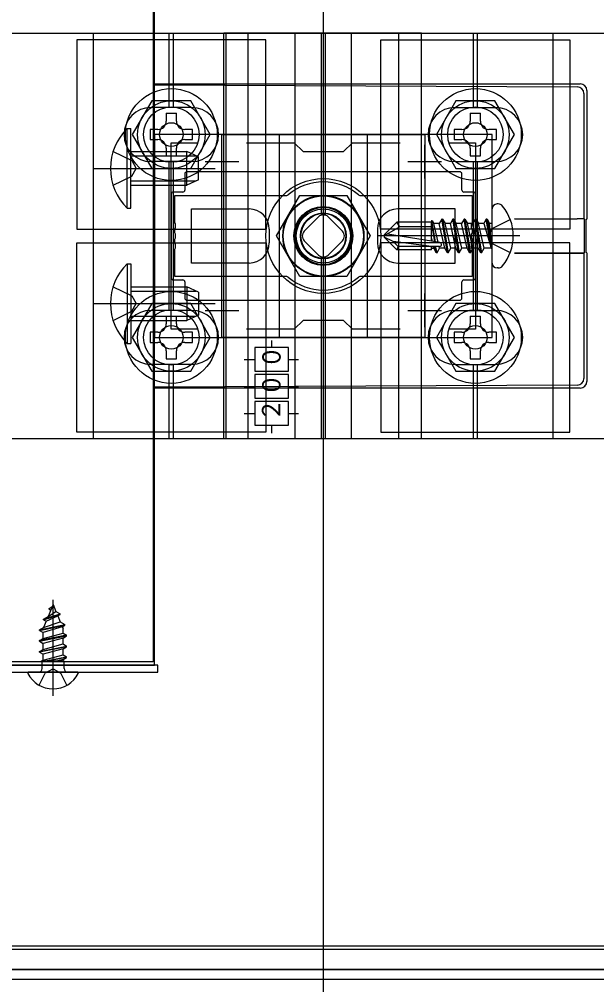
# Model space of a CAD drawing. Units: millimetres, scale not verified. Extents: x -875 to 875, y -1299 to 1291.
# Drawn here: x -243 to -157.5, y 84.1 to 226.9 of the extents above; entities that cross this region are included whole.
import ezdxf
from ezdxf.enums import TextEntityAlignment as Align

# ---------------------------------------------------------------- set-up
doc = ezdxf.new("R2010")
doc.units = ezdxf.units.MM
doc.header["$LTSCALE"] = 8
for name, color, linetype in [('0-2_YKK_11', 7, 'Continuous'), ('0-3_YKK_12', 2, 'Continuous'), ('0-4_YKK_13', 4, 'Continuous'), ('0-7_YSS_K', 3, 'Continuous')]:
    doc.layers.add(name, color=color, linetype=linetype)
doc.styles.add('ＭＳ ゴシック', font='')
doc.styles.get('ＭＳ ゴシック').set_extended_font_data('MS Gothic')

msp = doc.modelspace()

# ---------------------------------------------------------------- linework, layer by layer
at = {"layer": '0-2_YKK_11'}
for p, q in [((-213, 203.304), (-213, 208.304)), ((-183, 203.304), (-183, 208.304)), ((-215.5, 205.804), (-210.5, 205.804)), ((-185.5, 205.804), (-180.5, 205.804)), ((-213, 181.304), (-213, 186.304)), ((-183, 181.304), (-183, 186.304)), ((-215.5, 183.804), (-210.5, 183.804)), ((-185.5, 183.804), (-180.5, 183.804))]:
    msp.add_line(p, q, dxfattribs=at)
msp.add_lwpolyline([(-223, 179.804), (-173, 179.804), (-173, 209.804), (-223, 209.804)], close=True, dxfattribs=at)
for points in [[(-216.633, 181.004), (-220.5, 181.004), (-220.5, 208.604), (-216.633, 208.604)], [(-209.367, 208.604), (-202.3, 208.604), (-201, 207.304), (-195, 207.304), (-193.7, 208.604), (-186.633, 208.604)], [(-179.367, 208.604), (-175.5, 208.604), (-175.5, 181.004), (-179.367, 181.004)], [(-186.633, 181.004), (-193.7, 181.004), (-195, 182.304), (-201, 182.304), (-202.3, 181.004), (-209.367, 181.004)]]:
    msp.add_lwpolyline(points, dxfattribs=at)
at = {"layer": '0-3_YKK_12'}
msp.add_line((-298, 89.804), (-98, 89.804), dxfattribs=at)
msp.add_lwpolyline([(-253, 857.804), (-223.2, 857.804), (-223.2, 131.804), (-253, 131.804)], close=True, dxfattribs=at)
msp.add_lwpolyline([(-251.5, 131.304), (-223, 131.304), (-223, 228.904)], dxfattribs=at)
msp.add_circle((-198, 194.804), 6, dxfattribs=at)
at = {"layer": '0-4_YKK_13'}
for p, q in [((-232, 164.804), (-232, 224.804)), ((-220.8, 213.804), (-220.8, 224.804)), ((-220.2, 213.804), (-220.2, 224.804)), ((-212.359, 224.804), (-212.708, 224.804)), ((-183.47, 224.804), (-212.359, 224.804)), ((-209.15, 164.804), (-209.15, 224.804)), ((-202.15, 164.804), (-202.15, 224.804)), ((-198.3, 224.804), (-198.3, 197.879)), ((-197.7, 197.879), (-197.7, 224.804)), ((-193.85, 164.804), (-193.85, 224.804)), ((-186.85, 164.804), (-186.85, 224.804)), ((-183.47, 164.804), (-183.47, 224.804)), ((-175.8, 213.804), (-175.8, 224.804)), ((-175.2, 213.804), (-175.2, 224.804)), ((-164, 164.804), (-164, 224.804)), ((-223, 217.304), (-159.999, 217.304)), ((-223, 217.156), (-160.436, 216.87)), ((-159.442, 215.871), (-159.442, 197.34)), ((-159, 216.31), (-159, 197.304)), ((-217.5, 213.804), (-223.5, 213.804)), ((-221.25, 212.954), (-221.25, 211.804)), ((-221.25, 212.954), (-219.75, 212.954)), ((-219.75, 211.804), (-219.75, 212.954)), ((-178.5, 213.804), (-172.5, 213.804)), ((-176.25, 212.954), (-176.25, 211.804)), ((-176.25, 212.954), (-174.75, 212.954)), ((-174.75, 211.804), (-174.75, 212.954)), ((-226.5, 198.904), (-226.5, 210.704)), ((-223.65, 210.554), (-223.65, 209.054)), ((-222.5, 210.554), (-223.65, 210.554)), ((-217.35, 210.554), (-218.5, 210.554)), ((-217.35, 209.054), (-217.35, 210.554)), ((-178.65, 210.554), (-178.65, 209.054)), ((-177.5, 210.554), (-178.65, 210.554)), ((-172.35, 210.554), (-173.5, 210.554)), ((-172.35, 209.054), (-172.35, 210.554)), ((-223.65, 209.054), (-222.5, 209.054)), ((-218.5, 209.054), (-217.35, 209.054)), ((-178.65, 209.054), (-177.5, 209.054)), ((-173.5, 209.054), (-172.35, 209.054)), ((-226.5, 207.304), (-218.2, 207.304)), ((-221.25, 207.804), (-221.25, 206.654)), ((-216.5, 206.504), (-218.2, 207.304)), ((-176.25, 207.804), (-176.25, 206.654)), ((-226.5, 206.65), (-216.81, 206.65)), ((-217.5, 205.804), (-223.5, 205.804)), ((-220.8, 183.804), (-220.8, 205.804)), ((-220.2, 183.804), (-220.2, 205.804)), ((-216.5, 203.104), (-216.5, 206.504)), ((-178.5, 205.804), (-172.5, 205.804)), ((-175.8, 183.804), (-175.8, 205.804)), ((-175.2, 183.804), (-175.2, 205.804)), ((-232, 204.804), (-214, 204.804)), ((-177.8, 204.304), (-218.2, 204.304)), ((-226.5, 202.958), (-216.81, 202.958)), ((-218.5, 204.004), (-218.5, 201.604)), ((-216.5, 203.104), (-218.2, 202.304)), ((-177.5, 201.604), (-177.5, 204.004)), ((-220.5, 201.004), (-220.5, 188.604)), ((-218.8, 201.304), (-220.2, 201.304)), ((-175.8, 201.304), (-177.2, 201.304)), ((-175.5, 188.604), (-175.5, 201.004)), ((-227.009, 198.904), (-226.5, 198.904)), ((-173, 190.769), (-173, 198.839)), ((-172.138, 199.539), (-172.3, 199.539)), ((-200.828, 195.511), (-198.707, 197.633)), ((-197.293, 197.633), (-195.172, 195.511)), ((-181.976, 197.115), (-182, 196.854)), ((-181.976, 197.115), (-181.449, 193.953)), ((-181.976, 197.115), (-181.976, 197.115)), ((-181.976, 197.115), (-181.91, 197.115)), ((-181.91, 197.115), (-181.629, 196.629)), ((-180.473, 197.276), (-180.846, 196.629)), ((-180.355, 197.276), (-180.473, 197.276)), ((-179.649, 192.332), (-180.473, 197.276)), ((-180.355, 197.276), (-179.981, 196.629)), ((-180.355, 197.276), (-179.531, 192.332)), ((-178.825, 197.276), (-179.199, 196.629)), ((-178.707, 197.276), (-178.825, 197.276)), ((-178.001, 192.332), (-178.825, 197.276)), ((-178.707, 197.276), (-178.333, 196.629)), ((-178.707, 197.276), (-177.883, 192.332)), ((-177.177, 197.276), (-177.551, 196.629)), ((-177.059, 197.276), (-177.177, 197.276)), ((-176.353, 192.332), (-177.177, 197.276)), ((-177.059, 197.276), (-176.685, 196.629)), ((-177.059, 197.276), (-176.235, 192.332)), ((-175.411, 197.276), (-175.529, 197.276)), ((-175.411, 197.276), (-174.587, 192.332)), ((-175.411, 197.276), (-175.038, 196.629)), ((-173.175, 193.039), (-173.881, 197.276)), ((-173.763, 197.276), (-173.881, 197.276)), ((-173.763, 197.276), (-173.057, 193.039)), ((-173.763, 197.276), (-173.39, 196.629)), ((-173, 195.929), (-170.343, 197.254)), ((-169.735, 197.356), (-160.441, 197.356)), ((-159.337, 197.305), (-169.727, 197.332)), ((-159.442, 197.34), (-159.337, 197.305)), ((-159.337, 192.303), (-159.337, 197.305)), ((-159.105, 197.269), (-159, 197.304)), ((-159.105, 192.339), (-159.105, 197.269)), ((-206, 195.804), (-206, 193.804)), ((-190, 195.804), (-190, 193.804)), ((-189, 194.979), (-187.125, 196.854)), ((-186.662, 196.154), (-189, 194.804)), ((-182, 196.854), (-187.125, 196.854)), ((-182, 194.042), (-182, 196.854)), ((-182, 196.553), (-181.57, 193.972)), ((-181.009, 193.881), (-181.629, 196.629)), ((-180.846, 196.629), (-181.629, 196.629)), ((-180.022, 192.98), (-180.846, 196.629)), ((-179.199, 196.629), (-179.981, 196.629)), ((-179.157, 192.98), (-179.981, 196.629)), ((-178.375, 192.98), (-179.199, 196.629)), ((-177.551, 196.629), (-178.333, 196.629)), ((-177.509, 192.98), (-178.333, 196.629)), ((-176.727, 192.98), (-177.551, 196.629)), ((-175.903, 196.629), (-176.685, 196.629)), ((-175.861, 192.98), (-176.685, 196.629)), ((-175.079, 192.98), (-175.903, 196.629)), ((-174.255, 196.629), (-175.038, 196.629)), ((-174.214, 192.98), (-175.038, 196.629)), ((-174.255, 196.629), (-173.175, 193.039)), ((-173, 195.929), (-173.598, 194.804)), ((-173.057, 193.039), (-173.39, 196.629)), ((-173.2, 196.629), (-173.39, 196.629)), ((-168.9, 194.804), (-190.002, 194.804)), ((-189, 194.979), (-189, 194.629)), ((-189, 194.629), (-187.125, 192.754)), ((-187.674, 194.011), (-189, 194.629)), ((-180.747, 193.839), (-188.499, 195.094)), ((-182, 194.44), (-181.907, 194.027)), ((-173, 193.679), (-173.598, 194.804)), ((-198.707, 191.976), (-200.828, 194.097)), ((-195.172, 194.097), (-197.293, 191.976)), ((-182, 193.254), (-187.674, 194.011)), ((-186.918, 193.254), (-187.125, 192.754)), ((-182, 192.754), (-182, 193.254)), ((-182, 192.98), (-181.67, 192.98)), ((-181.67, 192.98), (-181.732, 193.254)), ((-181.297, 192.332), (-181.67, 192.98)), ((-181.297, 192.332), (-181.505, 193.254)), ((-181.179, 192.332), (-181.387, 193.254)), ((-181.179, 192.332), (-180.805, 192.98)), ((-180.805, 192.98), (-180.867, 193.254)), ((-180.022, 192.98), (-180.805, 192.98)), ((-179.649, 192.332), (-180.022, 192.98)), ((-179.531, 192.332), (-179.157, 192.98)), ((-178.375, 192.98), (-179.157, 192.98)), ((-178.001, 192.332), (-178.375, 192.98)), ((-177.883, 192.332), (-177.509, 192.98)), ((-176.727, 192.98), (-177.509, 192.98)), ((-176.353, 192.332), (-176.727, 192.98)), ((-176.235, 192.332), (-175.861, 192.98)), ((-175.079, 192.98), (-175.861, 192.98)), ((-174.705, 192.332), (-175.079, 192.98)), ((-174.587, 192.332), (-174.214, 192.98)), ((-173.2, 192.98), (-174.214, 192.98)), ((-173.057, 193.039), (-173.175, 193.039)), ((-173, 193.679), (-170.343, 192.354)), ((-198.3, 191.729), (-198.3, 164.804)), ((-197.7, 164.804), (-197.7, 191.729)), ((-182, 192.754), (-187.125, 192.754)), ((-181.179, 192.332), (-181.297, 192.332)), ((-179.531, 192.332), (-179.649, 192.332)), ((-177.883, 192.332), (-178.001, 192.332)), ((-176.235, 192.332), (-176.353, 192.332)), ((-174.587, 192.332), (-174.705, 192.332)), ((-169.735, 192.252), (-160.441, 192.252)), ((-159.337, 192.303), (-169.727, 192.276)), ((-159.442, 192.268), (-159.337, 192.303)), ((-159.442, 192.268), (-159.442, 173.737)), ((-159, 192.304), (-159.105, 192.339)), ((-159, 192.304), (-159, 173.298)), ((-227.009, 190.704), (-226.5, 190.704)), ((-226.5, 190.704), (-226.5, 178.904)), ((-172.138, 190.069), (-172.3, 190.069)), ((-220.2, 188.304), (-218.8, 188.304)), ((-218.5, 188.004), (-218.5, 185.604)), ((-216.5, 186.504), (-218.2, 187.304)), ((-177.5, 185.604), (-177.5, 188.004)), ((-177.2, 188.304), (-175.8, 188.304)), ((-226.5, 186.65), (-216.81, 186.65)), ((-216.5, 186.504), (-216.5, 183.104)), ((-232, 184.804), (-214, 184.804)), ((-218.2, 185.304), (-177.8, 185.304)), ((-226.5, 182.958), (-216.81, 182.958)), ((-217.5, 183.804), (-223.5, 183.804)), ((-221.25, 182.954), (-221.25, 181.804)), ((-221.25, 182.954), (-219.75, 182.954)), ((-219.75, 181.804), (-219.75, 182.954)), ((-216.5, 183.104), (-218.2, 182.304)), ((-178.5, 183.804), (-172.5, 183.804)), ((-176.25, 182.954), (-176.25, 181.804)), ((-176.25, 182.954), (-174.75, 182.954)), ((-174.75, 181.804), (-174.75, 182.954)), ((-226.5, 182.304), (-218.2, 182.304)), ((-223.65, 180.554), (-223.65, 179.054)), ((-222.5, 180.554), (-223.65, 180.554)), ((-217.35, 180.554), (-218.5, 180.554)), ((-217.35, 179.054), (-217.35, 180.554)), ((-178.65, 180.554), (-178.65, 179.054)), ((-177.5, 180.554), (-178.65, 180.554)), ((-172.35, 180.554), (-173.5, 180.554)), ((-172.35, 179.054), (-172.35, 180.554)), ((-223.65, 179.054), (-222.5, 179.054)), ((-218.5, 179.054), (-217.35, 179.054)), ((-205.65, 179.339), (-205.65, 178.304)), ((-178.65, 179.054), (-177.5, 179.054)), ((-173.5, 179.054), (-172.35, 179.054)), ((-221.25, 177.804), (-221.25, 176.654)), ((-176.25, 177.804), (-176.25, 176.654)), ((-217.5, 175.804), (-223.5, 175.804)), ((-220.8, 164.804), (-220.8, 175.804)), ((-220.2, 164.804), (-220.2, 175.804)), ((-209.71, 176.554), (-208.15, 176.554)), ((-203.15, 176.554), (-201.675, 176.554)), ((-178.5, 175.804), (-172.5, 175.804)), ((-175.8, 164.804), (-175.8, 175.804)), ((-175.2, 164.804), (-175.2, 175.804)), ((-160.436, 172.738), (-223, 172.452)), ((-159.999, 172.304), (-223, 172.304)), ((-209.71, 172.554), (-208.15, 172.554)), ((-203.15, 172.554), (-201.675, 172.554)), ((-209.71, 168.554), (-208.15, 168.554)), ((-203.15, 168.554), (-201.675, 168.554)), ((-205.65, 166.804), (-205.65, 165.633)), ((-238, 140.304), (-238.747, 138.501)), ((-238, 126.804), (-238, 140.958)), ((-238, 140.304), (-237.576, 139.281)), ((-239.4, 138.024), (-236.95, 138.819)), ((-239.032, 137.812), (-237.301, 138.616)), ((-238.747, 138.501), (-237.576, 139.281)), ((-238.6, 139.614), (-238.346, 139.468)), ((-237.576, 139.281), (-236.95, 138.919)), ((-237.301, 138.616), (-236.95, 138.819)), ((-237.301, 138.616), (-236.93, 137.722)), ((-236.95, 138.819), (-236.95, 138.919)), ((-240, 136.534), (-236.25, 137.329)), ((-240, 136.434), (-236.25, 137.229)), ((-239.032, 137.812), (-239.424, 136.867)), ((-239.424, 136.867), (-236.93, 137.722)), ((-239.4, 138.124), (-238.747, 138.501)), ((-239.4, 138.024), (-239.032, 137.812)), ((-236.93, 137.722), (-236.25, 137.329)), ((-236.634, 137.007), (-236.25, 137.229)), ((-236.25, 137.229), (-236.25, 137.329)), ((-240, 136.534), (-239.424, 136.867)), ((-240, 136.434), (-240, 136.534)), ((-240, 136.434), (-239.475, 136.131)), ((-236, 135.739), (-240, 134.944)), ((-236.634, 137.007), (-239.475, 136.131)), ((-239.475, 135.247), (-239.475, 136.131)), ((-239.475, 135.247), (-236.525, 136.042)), ((-236.634, 137.007), (-236.525, 136.743)), ((-236.525, 136.042), (-236.525, 136.743)), ((-236.525, 136.042), (-236, 135.739)), ((-236, 135.639), (-236, 135.739)), ((-240, 134.844), (-236, 135.639)), ((-240, 134.944), (-239.475, 135.247)), ((-240, 134.844), (-240, 134.944)), ((-240, 134.844), (-239.475, 134.541)), ((-236.525, 135.336), (-239.475, 134.541)), ((-239.475, 133.657), (-239.475, 134.541)), ((-239.475, 133.657), (-236.525, 134.452)), ((-236.525, 135.336), (-236, 135.639)), ((-236.525, 134.452), (-236.525, 135.336)), ((-236.525, 134.452), (-236, 134.149)), ((-240, 133.354), (-236, 134.149)), ((-236, 134.049), (-240, 133.254)), ((-240, 133.254), (-239.475, 132.951)), ((-236.525, 133.746), (-239.475, 132.951)), ((-239.475, 132.067), (-239.475, 132.951)), ((-239.475, 132.067), (-236.525, 132.862)), ((-236.525, 132.862), (-236.525, 133.746)), ((-236.525, 132.862), (-236, 132.559)), ((-239.779, 131.892), (-239.475, 132.067)), ((-236.365, 131.892), (-239.779, 131.892)), ((-239.635, 130.804), (-239.635, 131.892)), ((-239.358, 131.892), (-236, 132.559)), ((-236, 132.459), (-238.855, 131.892)), ((-236.525, 132.156), (-237.506, 131.892)), ((-236.525, 132.156), (-236, 132.459)), ((-236.525, 131.892), (-236.525, 132.156)), ((-236.365, 130.804), (-236.365, 131.892)), ((-236, 132.459), (-236, 132.559)), ((-234.404, 130.304), (-241.596, 130.304)), ((-240.05, 128.338), (-239.145, 130.154)), ((-238, 130.762), (-239.145, 130.154)), ((-238, 130.762), (-236.855, 130.154)), ((-235.95, 128.338), (-236.855, 130.154)), ((-298.5, 89.804), (-97.5, 89.804)), ((-298.5, 89.304), (-97.5, 89.304)), ((-97.5, 86.304), (-298.5, 86.304)), ((-97.5, 84.804), (-297, 84.804))]:
    msp.add_line(p, q, dxfattribs=at)
for points in [[(-296.7, 224.804), (-99.3, 224.804), (-99.3, 164.804), (-296.7, 164.804)], [(-234.5, 195.804), (-206.5, 195.804), (-206.5, 223.804), (-234.5, 223.804)], [(-189.5, 223.804), (-161.5, 223.804), (-161.5, 195.804), (-189.5, 195.804)], [(-223.387, 214.804), (-226.274, 209.804), (-223.387, 204.804), (-217.613, 204.804), (-214.726, 209.804), (-217.613, 214.804)], [(-178.387, 214.804), (-181.274, 209.804), (-178.387, 204.804), (-172.613, 204.804), (-169.726, 209.804), (-172.613, 214.804)], [(-213, 209.804), (-183, 209.804), (-183, 179.804), (-213, 179.804)], [(-191.5, 179.804), (-204.5, 179.804), (-204.5, 209.804), (-191.5, 209.804)], [(-201.464, 188.804), (-204.928, 194.804), (-201.464, 200.804), (-194.536, 200.804), (-191.072, 194.804), (-194.536, 188.804)], [(-234.5, 193.804), (-206.5, 193.804), (-206.5, 165.804), (-234.5, 165.804)], [(-189.5, 165.804), (-161.5, 165.804), (-161.5, 193.804), (-189.5, 193.804)], [(-223.387, 184.804), (-226.274, 179.804), (-223.387, 174.804), (-217.613, 174.804), (-214.726, 179.804), (-217.613, 184.804)], [(-178.387, 184.804), (-181.274, 179.804), (-178.387, 174.804), (-172.613, 174.804), (-169.726, 179.804), (-172.613, 184.804)], [(-203.15, 174.804), (-203.15, 178.304), (-208.15, 178.304), (-208.15, 174.804)], [(-203.15, 170.804), (-203.15, 174.304), (-208.15, 174.304), (-208.15, 170.804)], [(-203.15, 166.804), (-203.15, 170.304), (-208.15, 170.304), (-208.15, 166.804)], [(-253.5, 130.304), (-222.5, 130.304), (-222.5, 131.304), (-253.5, 131.304)]]:
    msp.add_lwpolyline(points, close=True, dxfattribs=at)
for points in [[(-212.359, 164.804), (-212.708, 164.804), (-212.708, 224.804)], [(-183.47, 164.804), (-212.359, 164.804), (-212.359, 224.804)], [(-227.009, 198.904), (-227.009, 210.704), (-226.5, 210.704)], [(-229.111, 207.304), (-226.333, 205.949), (-225.724, 204.804)], [(-226.5, 202.304), (-218.2, 202.304), (-218.2, 207.304)], [(-221.25, 206.654), (-219.75, 206.654), (-219.75, 207.804)], [(-176.25, 206.654), (-174.75, 206.654), (-174.75, 207.804)], [(-229.111, 202.304), (-226.333, 203.659), (-225.724, 204.804)], [(-220, 200.804), (-203.404, 200.804), (-203.208, 200.876)], [(-203.208, 188.732), (-203.404, 188.804), (-220, 188.804), (-220, 192.846), (-219.88, 193.029), (-219.88, 193.579), (-220, 193.762), (-220, 194.346), (-219.88, 194.529), (-219.88, 195.079), (-220, 195.262), (-220, 195.846), (-219.88, 196.029), (-219.88, 196.579), (-220, 196.762), (-220, 200.804)], [(-192.792, 200.876), (-192.596, 200.804), (-176, 200.804), (-176, 196.762), (-176.12, 196.579), (-176.12, 196.029), (-176, 195.846), (-176, 195.262), (-176.12, 195.079), (-176.12, 194.529), (-176, 194.346), (-176, 193.762), (-176.12, 193.579), (-176.12, 193.029), (-176, 192.846), (-176, 188.804), (-192.596, 188.804), (-192.792, 188.732)], [(-209, 190.804), (-217.5, 190.804), (-217.5, 198.804), (-209, 198.804)], [(-187, 190.804), (-178.5, 190.804), (-178.5, 198.804), (-187, 198.804)], [(-174.705, 192.332), (-175.529, 197.276), (-175.903, 196.629)], [(-173.763, 197.276), (-173.881, 197.276), (-174.255, 196.629)], [(-182, 196.154), (-186.662, 196.154), (-187.125, 196.854)], [(-180.794, 193.254), (-186.918, 193.254), (-187.674, 194.011)], [(-227.009, 190.704), (-227.009, 178.904), (-226.5, 178.904)], [(-229.111, 187.304), (-226.333, 185.949), (-225.724, 184.804)], [(-226.5, 187.304), (-218.2, 187.304), (-218.2, 182.304)], [(-229.111, 182.304), (-226.333, 183.659), (-225.724, 184.804)], [(-221.25, 176.654), (-219.75, 176.654), (-219.75, 177.804)], [(-176.25, 176.654), (-174.75, 176.654), (-174.75, 177.804)], [(-238.6, 139.614), (-238.6, 139.714), (-238.133, 139.984)], [(-239.4, 138.024), (-239.4, 138.124), (-236.95, 138.919)], [(-240, 133.254), (-240, 133.354), (-239.475, 133.657)], [(-236.525, 133.746), (-236, 134.049), (-236, 134.149)], [(-298.5, 89.304), (-97.5, 89.304), (-97.5, 89.804)], [(-298.5, 86.304), (-97.5, 86.304), (-97.5, 89.304)]]:
    msp.add_lwpolyline(points, dxfattribs=at)
for centre, radius in [((-220.5, 209.804), 6.8), ((-175.5, 209.804), 6.8), ((-220.5, 209.804), 5), ((-175.5, 209.804), 5), ((-220.5, 209.804), 4.1), ((-175.5, 209.804), 4.1), ((-220.5, 209.804), 1.75), ((-175.5, 209.804), 1.75), ((-198, 194.804), 8.5), ((-198, 194.804), 8.5), ((-198, 194.804), 5.928), ((-198, 194.804), 4.375), ((-198, 194.804), 4.25), ((-198, 194.804), 4.25), ((-197.903, 194.804), 4.245), ((-198, 194.804), 4), ((-198, 194.804), 4), ((-198, 194.804), 4), ((-198, 194.804), 3.4), ((-198, 194.804), 3.324), ((-198, 194.804), 3.32), ((-220.5, 179.804), 6.8), ((-175.5, 179.804), 6.8), ((-220.5, 179.804), 5), ((-175.5, 179.804), 5), ((-220.5, 179.804), 4.1), ((-175.5, 179.804), 4.1), ((-220.5, 179.804), 1.75), ((-175.5, 179.804), 1.75)]:
    msp.add_circle(centre, radius, dxfattribs=at)
for centre, radius, start, end in [((-160.444, 215.868), 1.002, 0.18156, 89.55613), ((-223.5, 209.804), 4, 90, 270), ((-217.5, 209.804), 4, 270, 90), ((-178.5, 209.804), 4, 90, 270), ((-172.5, 209.804), 4, 270, 90), ((-222.5, 211.804), 1.25, 270, 0), ((-218.5, 211.804), 1.25, 180, 270), ((-177.5, 211.804), 1.25, 270, 0), ((-173.5, 211.804), 1.25, 180, 270), ((-221.268, 204.804), 8.232, 134.2189, 225.7811), ((-222.5, 207.804), 1.25, 0, 90), ((-218.5, 207.804), 1.25, 90, 180), ((-177.5, 207.804), 1.25, 0, 90), ((-173.5, 207.804), 1.25, 90, 180), ((-198, 194.804), 8, 49.3793, 130.6207), ((-209, 195.804), 3, 0.00001, 89.99999), ((-198, 194.804), 4.25, 89.99999, 270.00001), ((-198.102, 194.803), 4.25, 273.27666, 87.50585), ((-187, 195.804), 3, 90.00001, 179.99999), ((-172.3, 198.839), 0.7, 90, 180), ((-172.138, 198.677), 0.862, 39.12355, 90), ((-176.9, 194.804), 7, 0, 39.12355), ((-198, 196.925), 1, 45, 135), ((-173.2, 196.829), 0.2, 270, 360), ((-200.121, 194.804), 1, 135, 225), ((-195.879, 194.804), 1, 315, 45), ((-176.9, 194.804), 7, 320.87645, 0), ((-209, 193.804), 3, 270.00001, 359.99999), ((-187, 193.804), 3, 180.00001, 269.99999), ((-180.794, 193.548), 0.294, 270, 0), ((-180.794, 193.548), 0.294, 0, 80.8071), ((-173.2, 192.78), 0.2, 0, 90), ((-198, 192.683), 1, 225, 315), ((-221.268, 184.804), 8.232, 134.2189, 225.7811), ((-172.3, 190.769), 0.7, 180, 270), ((-172.138, 190.931), 0.862, 270, 320.87645), ((-198, 194.804), 8, 229.3793, 310.6207), ((-223.5, 179.804), 4, 90, 270), ((-217.5, 179.804), 4, 270, 90), ((-178.5, 179.804), 4, 90, 270), ((-172.5, 179.804), 4, 270, 90), ((-222.5, 181.804), 1.25, 270, 0), ((-218.5, 181.804), 1.25, 180, 270), ((-177.5, 181.804), 1.25, 270, 0), ((-173.5, 181.804), 1.25, 180, 270), ((-222.5, 177.804), 1.25, 0, 90), ((-218.5, 177.804), 1.25, 90, 180), ((-177.5, 177.804), 1.25, 0, 90), ((-173.5, 177.804), 1.25, 90, 180), ((-160.444, 173.74), 1.002, 270.44387, 359.81844), ((-241.596, 130.15), 0.154, 90, 207.28096), ((-238, 132.004), 4.2, 207.28096, 332.71904), ((-240.135, 130.804), 0.5, 270, 0), ((-235.865, 130.804), 0.5, 180, 270), ((-234.404, 130.15), 0.154, 332.71904, 90)]:
    msp.add_arc(centre, radius, start, end, dxfattribs=at)
for centre, major_axis, ratio, start_param, end_param in [((-160.006, 216.303), (-0.883, -0.487), 0.991424, 2.6412593, 4.2047718), ((-218.2, 204.004), (-0.212, 0.212), 0.999695, 5.4979394, 7.0684312), ((-177.8, 204.004), (0.212, 0.212), 0.999695, 5.4979394, 7.0684312), ((-218.8, 201.604), (0.212, -0.212), 0.999695, 5.4979394, 7.0684312), ((-177.2, 201.604), (-0.212, -0.212), 0.999695, 5.4979394, 7.0684312), ((-220.2, 201.004), (-0.212, 0.212), 0.999695, 5.4979394, 7.0684312), ((-175.8, 201.004), (0.212, 0.212), 0.999695, 5.4979394, 7.0684312), ((-160.441, 197.339), (-1, 0), 0.017455, 3.1939525, 4.712389), ((-160.441, 192.269), (-1, 0), 0.017455, 1.5707963, 3.0892328), ((-220.2, 188.604), (-0.212, -0.212), 0.999695, 5.4979394, 7.0684312), ((-175.8, 188.604), (0.212, -0.212), 0.999695, 5.4979394, 7.0684312), ((-218.8, 188.004), (0.212, 0.212), 0.999695, 5.4979394, 7.0684312), ((-177.2, 188.004), (-0.212, 0.212), 0.999695, 5.4979394, 7.0684312), ((-218.2, 185.604), (-0.212, -0.212), 0.999695, 5.4979394, 7.0684312), ((-177.8, 185.604), (0.212, -0.212), 0.999695, 5.4979394, 7.0684312), ((-160.006, 173.305), (-0.883, 0.487), 0.991424, 2.0784135, 3.641926)]:
    msp.add_ellipse(centre, major_axis=major_axis, ratio=ratio, start_param=start_param, end_param=end_param, dxfattribs=at)
at = {"layer": '0-7_YSS_K'}
msp.add_line((-198, -58.196), (-198, 839.804), dxfattribs=at)

# ---------------------------------------------------------------- texts
at = {"layer": '0-4_YKK_13', "style": 'ＭＳ ゴシック', "width": 0.9}
for s, p in [('０', (-203.51, 175.224)), ('０', (-203.528, 171.087)), ('２', (-203.568, 167.399))]:
    msp.add_text(s, height=2.711, rotation=90, dxfattribs=at).set_placement(p, align=Align.BOTTOM_LEFT)

doc.saveas('drawing.dxf')
